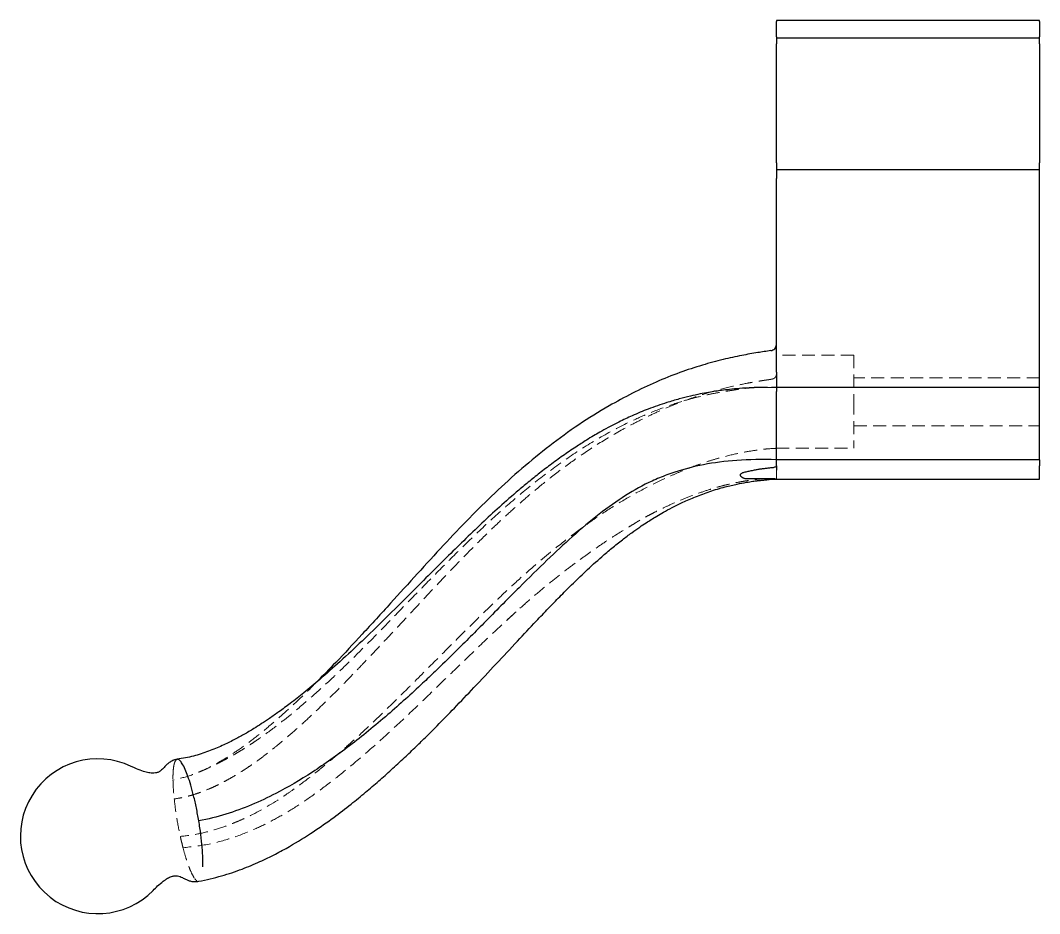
# Model space of a CAD drawing. Header units: millimetres. Extents: x 55 to 273, y 13 to 208.
# Drawn here: x 173 to 273, y 13.2 to 100.8 of the extents above; entities that cross this region are included whole.
import ezdxf

# ---------------------------------------------------------------- set-up
doc = ezdxf.new("R2010")
doc.units = ezdxf.units.MM
doc.linetypes.add('HIDDEN', pattern=[1.905, 1.27, -0.635])

msp = doc.modelspace()

# ---------------------------------------------------------------- linework, layer by layer
at = {"color": 7, "linetype": 'Continuous', "lineweight": 25}
for p, q in [((272.996, 100.829), (247.17, 100.829)), ((247.17, 100.829), (247.17, 100.718)), ((247.17, 99.207), (247.17, 100.718)), ((272.996, 100.718), (272.996, 100.829)), ((272.996, 100.718), (272.996, 99.207)), ((247.17, 99.207), (247.17, 99.096)), ((272.996, 99.096), (247.17, 99.096)), ((247.17, 99.096), (247.17, 98.528)), ((272.996, 99.096), (272.996, 99.207)), ((272.996, 98.528), (272.996, 99.096)), ((247.17, 86.845), (247.17, 98.528)), ((272.996, 98.528), (272.996, 86.845)), ((247.17, 86.845), (247.17, 86.183)), ((247.17, 86.183), (247.17, 85.325)), ((247.17, 86.183), (272.996, 86.183)), ((272.996, 86.183), (272.996, 86.845)), ((272.996, 85.325), (272.996, 86.183)), ((247.17, 68.991), (247.17, 85.325)), ((272.996, 66.306), (272.996, 85.325)), ((272.996, 64.799), (272.996, 66.306)), ((272.996, 64.799), (247.17, 64.799)), ((272.996, 64.419), (272.996, 64.799)), ((272.996, 57.707), (272.996, 64.419)), ((272.996, 57.707), (247.17, 57.707)), ((272.996, 57.707), (272.996, 57.125)), ((272.996, 56.696), (272.996, 57.125)), ((272.996, 56.118), (272.996, 56.696)), ((272.996, 55.814), (272.996, 56.118)), ((247.17, 55.814), (272.996, 55.814))]:
    msp.add_line(p, q, dxfattribs=at)
at = {"color": 7, "linetype": 'HIDDEN', "lineweight": 18}
for p, q in [((247.17, 67.944), (247.17, 67.968)), ((254.766, 67.968), (247.17, 67.968)), ((254.766, 67.968), (254.766, 63.41)), ((272.996, 65.765), (254.766, 65.765)), ((254.766, 63.41), (254.766, 58.853)), ((254.766, 61.056), (272.996, 61.056)), ((247.17, 58.853), (254.766, 58.853)), ((247.17, 55.848), (247.17, 56.657))]:
    msp.add_line(p, q, dxfattribs=at)
at = {"color": 7, "linetype": 'Continuous', "lineweight": 25}
msp.add_arc((180.596, 20.767), 7.596, 64.398, 315.60321, dxfattribs=at)
for points, knots in [([(246.613, 68.417), (246.19, 68.356), (245.252, 68.22), (243.684, 67.943), (241.871, 67.54), (239.841, 66.992), (237.636, 66.266), (235.335, 65.348), (233.016, 64.244), (230.47, 62.867), (227.742, 61.167), (224.893, 59.095), (222.156, 56.839), (219.527, 54.46), (216.984, 51.939), (214.464, 49.284), (211.899, 46.487), (209.257, 43.558), (206.583, 40.637), (204.187, 38.045), (202.679, 36.524), (202.046, 35.886)], [0, 0, 0, 0, 0.022187, 0.049132, 0.080601, 0.11597, 0.15503, 0.197443, 0.240621, 0.284434, 0.343571, 0.403466, 0.464061, 0.526224, 0.588171, 0.653785, 0.722816, 0.795711, 0.873691, 0.947059, 1, 1, 1, 1]), ([(246.613, 68.417), (246.771, 68.44), (246.914, 68.509), (247.114, 68.712), (247.17, 68.848), (247.17, 68.991)], [0, 0, 0, 0, 0.5, 0.5, 1, 1, 1, 1]), ([(247.169, 66.306), (247.17, 66.548), (247.17, 66.922), (247.17, 67.281), (247.17, 67.513), (247.17, 67.625), (247.17, 68.172), (247.17, 68.589), (247.17, 68.991)], [0, 0, 0, 0, 0.25, 0.375, 0.375, 0.5, 0.5, 1, 1, 1, 1]), ([(247.17, 66.306), (247.17, 65.85), (247.17, 65.465), (247.17, 64.939), (247.17, 64.799), (247.17, 64.799)], [0, 0, 0, 0, 0.5, 0.5, 1, 1, 1, 1]), ([(246.311, 64.81), (245.81, 64.805), (244.893, 64.795), (243.639, 64.716), (242.624, 64.621), (241.851, 64.526), (241.175, 64.43), (240.477, 64.316), (239.651, 64.161), (238.689, 63.952), (237.591, 63.673), (236.207, 63.265), (234.663, 62.724), (233.101, 62.076), (231.788, 61.458), (230.729, 60.91), (229.902, 60.451), (229.199, 60.042), (228.413, 59.564), (227.403, 58.917), (226.214, 58.103), (224.984, 57.206), (223.81, 56.301), (222.705, 55.408), (221.351, 54.269), (219.798, 52.895), (218.009, 51.23), (216.293, 49.578), (214.539, 47.85), (212.71, 46.028), (210.737, 44.047), (208.656, 41.977), (206.525, 39.911), (204.435, 37.963), (202.531, 36.28), (200.9, 34.916), (199.563, 33.86), (198.439, 33.022), (197.625, 32.448), (197.043, 32.054), (196.534, 31.719), (195.828, 31.272), (194.941, 30.746), (193.91, 30.188), (192.76, 29.626), (191.441, 29.077), (189.974, 28.591), (188.922, 28.406), (188.385, 28.312)], [0, 0, 0, 0, 0.021296, 0.038954, 0.05258, 0.063723, 0.071569, 0.081097, 0.092438, 0.105691, 0.12098, 0.138464, 0.164413, 0.187664, 0.207354, 0.22354, 0.23627, 0.245943, 0.257232, 0.274298, 0.29524, 0.316194, 0.336231, 0.355422, 0.373789, 0.408012, 0.439804, 0.47447, 0.507427, 0.543971, 0.585266, 0.629231, 0.673819, 0.718417, 0.758861, 0.789659, 0.815328, 0.836406, 0.853441, 0.860596, 0.868396, 0.881171, 0.898372, 0.914789, 0.933554, 0.954895, 0.97699, 1, 1, 1, 1]), ([(247.17, 64.799), (247.069, 64.799), (246.869, 64.8), (246.743, 64.805), (246.681, 64.807)], [0, 0, 0, 0, 0.501329, 1, 1, 1, 1]), ([(247.17, 64.798), (247.17, 64.8), (247.17, 64.799), (247.17, 64.799), (247.17, 64.799), (247.17, 64.799), (247.17, 64.799), (247.17, 64.799), (247.17, 64.799), (247.17, 64.799)], [0, 0, 0, 0, 0.125, 0.125, 0.25, 0.25, 0.5, 0.5, 1, 1, 1, 1]), ([(247.17, 64.799), (247.17, 64.799), (247.17, 64.758), (247.17, 64.617), (247.17, 64.518), (247.17, 64.419)], [0, 0, 0, 0, 0.5, 0.5, 1, 1, 1, 1]), ([(247.17, 57.707), (247.17, 58.826), (247.17, 59.944), (247.17, 62.182), (247.17, 63.301), (247.17, 64.419)], [0, 0, 0, 0, 0.5, 0.5, 1, 1, 1, 1]), ([(247.17, 57.707), (245.771, 57.76), (243.198, 57.697), (241.039, 57.421), (239.022, 57.032), (238.079, 56.78), (236.932, 56.401), (236.684, 56.314), (236.181, 56.128), (235.934, 56.031), (235.449, 55.831), (235.213, 55.729), (234.078, 55.209), (233.22, 54.727), (231.52, 53.649), (230.669, 53.05), (228.917, 51.695), (228.085, 50.995), (226.351, 49.449), (225.508, 48.663), (223.817, 47.038), (222.914, 46.145), (220.936, 44.168), (219.821, 43.041), (217.667, 40.856), (216.675, 39.858), (214.996, 38.203), (214.345, 37.569), (213.684, 36.936)], [0, 0, 0, 0, 0.0596776, 0.1193553, 0.1193553, 0.1790329, 0.1790329, 0.196584, 0.196584, 0.2141351, 0.2141351, 0.2316862, 0.2316862, 0.298961, 0.298961, 0.3662357, 0.3662357, 0.4335105, 0.4335105, 0.4877053, 0.4877053, 0.5419001, 0.5419001, 0.5960949, 0.5960949, 0.643031, 0.643031, 0.6721236, 0.6721236, 0.6721236, 0.6721236]), ([(247.17, 57.097), (247.163, 57.087), (247.135, 57.046), (247.052, 56.992), (246.918, 56.94), (246.817, 56.926), (246.762, 56.918)], [0, 0, 0, 0, 0.089729, 0.378633, 0.661665, 1, 1, 1, 1]), ([(246.762, 56.918), (246.644, 56.908), (246.409, 56.887), (246.056, 56.847), (245.703, 56.799), (245.349, 56.744), (244.969, 56.676), (244.573, 56.596), (244.234, 56.519), (244.001, 56.459), (243.861, 56.416), (243.753, 56.368), (243.67, 56.315), (243.62, 56.263), (243.598, 56.211), (243.611, 56.157), (243.636, 56.132), (243.65, 56.118)], [0, 0, 0, 0, 0.104342, 0.208938, 0.313836, 0.419085, 0.524733, 0.655076, 0.776484, 0.831198, 0.868214, 0.905555, 0.935221, 0.954337, 0.969103, 0.982985, 1, 1, 1, 1]), ([(243.65, 56.118), (243.67, 56.1), (243.711, 56.064), (243.773, 56.017), (243.832, 55.978), (243.89, 55.946), (243.946, 55.921), (244.037, 55.89), (244.182, 55.867), (244.353, 55.859), (244.488, 55.858), (244.578, 55.858), (244.744, 55.86), (244.96, 55.862), (245.228, 55.863), (245.456, 55.863), (245.688, 55.861), (245.904, 55.858), (246.099, 55.854), (246.269, 55.85), (246.424, 55.846), (246.564, 55.842), (246.69, 55.838), (246.8, 55.833), (246.896, 55.829), (246.977, 55.825), (247.044, 55.822), (247.096, 55.819), (247.133, 55.817), (247.159, 55.815), (247.163, 55.814), (247.165, 55.814)], [0, 0, 0, 0, 0.022987, 0.044564, 0.064774, 0.083666, 0.101304, 0.117763, 0.166295, 0.224653, 0.259234, 0.278346, 0.298828, 0.396741, 0.456746, 0.520293, 0.585231, 0.648354, 0.699299, 0.746178, 0.788995, 0.827756, 0.862468, 0.893142, 0.919793, 0.942444, 0.961135, 0.975935, 0.986987, 0.994647, 1, 1, 1, 1]), ([(190.498, 16.343), (191.251, 16.507), (192.699, 16.822), (194.694, 17.501), (196.448, 18.229), (197.995, 18.986), (199.758, 19.951), (201.681, 21.144), (203.677, 22.548), (205.373, 23.849), (206.84, 25.049), (208.151, 26.174), (209.426, 27.312), (210.646, 28.44), (211.791, 29.533), (212.856, 30.575), (214.109, 31.828), (215.665, 33.424), (217.585, 35.441), (219.638, 37.635), (221.671, 39.814), (223.386, 41.641), (224.771, 43.096), (225.93, 44.291), (227.137, 45.503), (228.501, 46.819), (229.822, 48.015), (231.035, 49.046), (232.016, 49.832), (232.928, 50.52), (233.708, 51.072), (234.348, 51.5), (234.898, 51.852), (235.456, 52.193), (236.138, 52.589), (236.987, 53.048), (238.039, 53.569), (239.274, 54.108), (240.665, 54.622), (242.037, 55.029), (243.246, 55.314), (244.154, 55.489), (244.747, 55.582), (245.027, 55.622), (245.169, 55.64), (245.237, 55.649), (245.304, 55.657), (245.385, 55.666), (245.511, 55.68), (245.668, 55.696), (245.824, 55.711), (245.972, 55.725), (246.11, 55.739), (246.247, 55.756), (246.39, 55.774), (246.547, 55.793), (246.726, 55.809), (246.933, 55.819), (247.088, 55.815), (247.17, 55.814)], [0, 0, 0, 0, 0.02563, 0.049318, 0.070698, 0.089922, 0.108053, 0.139733, 0.168305, 0.193386, 0.214996, 0.235265, 0.254657, 0.275762, 0.294454, 0.311011, 0.328749, 0.357599, 0.390474, 0.427621, 0.463318, 0.494405, 0.514424, 0.532597, 0.551643, 0.573483, 0.598229, 0.613159, 0.628316, 0.641479, 0.652378, 0.661169, 0.667952, 0.675213, 0.683667, 0.694447, 0.707499, 0.722683, 0.739097, 0.75648, 0.77021, 0.780791, 0.788749, 0.791816, 0.792986, 0.793526, 0.794067, 0.79525, 0.796703, 0.800738, 0.808867, 0.820362, 0.835329, 0.853824, 0.875876, 0.901501, 0.930713, 0.963533, 1, 1, 1, 1]), ([(247.17, 55.814), (247.17, 55.814), (247.17, 55.813), (247.17, 55.813), (247.17, 55.814), (247.17, 55.812), (247.17, 55.814), (247.17, 55.814)], [0.7413658, 0.7413658, 0.7413658, 0.7413658, 0.7479934, 0.8414925, 0.8882421, 0.9116169, 0.9222791, 0.9222791, 0.9222791, 0.9222791]), ([(213.684, 36.936), (213.279, 36.548), (212.871, 36.161), (211.373, 34.757), (210.212, 33.701), (207.752, 31.574), (206.542, 30.587), (204.068, 28.698), (202.856, 27.841), (200.446, 26.279), (199.245, 25.575), (197.284, 24.566), (196.493, 24.193), (194.864, 23.508), (193.179, 22.885), (191.407, 22.436), (190.505, 22.274)], [0.6721236, 0.6721236, 0.6721236, 0.6721236, 0.6899672, 0.6899672, 0.7369034, 0.7369034, 0.7900429, 0.7900429, 0.8431824, 0.8431824, 0.8963219, 0.8963219, 0.9308813, 0.9308813, 0.9654406, 1, 1, 1, 1]), ([(188.385, 28.311), (188.298, 28.293), (188.078, 28.246), (187.76, 28.107), (187.481, 27.908), (187.261, 27.697), (187.084, 27.505), (186.924, 27.334), (186.755, 27.181), (186.551, 27.052), (186.273, 26.963), (185.909, 26.943), (185.451, 27.011), (184.865, 27.186), (184.33, 27.404), (183.985, 27.567), (183.878, 27.617)], [0, 0, 0, 0, 0.048071, 0.121831, 0.195681, 0.24533, 0.285242, 0.327959, 0.378721, 0.447913, 0.519177, 0.59136, 0.682257, 0.791795, 0.935411, 1, 1, 1, 1]), ([(188.882, 27.885), (188.801, 28), (188.638, 28.232), (188.473, 28.345), (188.401, 28.301), (188.388, 28.293)], [0, 0, 0, 0, 0.447111, 0.903091, 1, 1, 1, 1]), ([(189.44, 26.623), (189.351, 26.877), (189.258, 27.116), (189.07, 27.544), (188.975, 27.732), (188.882, 27.885)], [0, 0, 0, 0, 0.5, 0.5, 1, 1, 1, 1]), ([(190.505, 22.274), (190.432, 22.699), (190.352, 23.125), (190.181, 23.95), (190.09, 24.35), (189.904, 25.099), (189.809, 25.448), (189.622, 26.084), (189.529, 26.37), (189.44, 26.623)], [0, 0, 0, 0, 0.25, 0.25, 0.5, 0.5, 0.75, 0.75, 1, 1, 1, 1]), ([(190.903, 17.752), (190.908, 17.883), (190.911, 18.019), (190.911, 18.3), (190.908, 18.45), (190.893, 18.929), (190.873, 19.285), (190.807, 20.062), (190.763, 20.482), (190.65, 21.358), (190.582, 21.815), (190.505, 22.274)], [0, 0, 0, 0, 0.125, 0.125, 0.25, 0.25, 0.5, 0.5, 0.75, 0.75, 1, 1, 1, 1]), ([(186.023, 15.453), (186.17, 15.598), (186.487, 15.915), (186.959, 16.321), (187.421, 16.638), (187.809, 16.823), (188.142, 16.898), (188.424, 16.887), (188.653, 16.82), (188.873, 16.719), (189.085, 16.609), (189.316, 16.493), (189.591, 16.384), (189.919, 16.309), (190.235, 16.303), (190.432, 16.332), (190.496, 16.342)], [0, 0, 0, 0, 0.112777, 0.244944, 0.344464, 0.431189, 0.50293, 0.572201, 0.644105, 0.690919, 0.729509, 0.771112, 0.823341, 0.892562, 0.965032, 1, 1, 1, 1])]:
    msp.add_open_spline(points, degree=3, knots=knots, dxfattribs=at)
at = {"color": 7, "linetype": 'HIDDEN', "lineweight": 18}
for points in [[(247.17, 68.991), (247.17, 68.034), (247.17, 67.07), (247.17, 66.09)], [(247.17, 55.814), (247.17, 55.814), (247.17, 55.814), (247.17, 55.814)], [(188.108, 27.923), (188.096, 27.882), (188.074, 27.794), (188.055, 27.695), (188.046, 27.643)]]:
    msp.add_open_spline(points, degree=3, dxfattribs=at)
for points, knots in [([(247.17, 66.09), (247.169, 66.067), (247.167, 66.021), (247.151, 65.954), (247.126, 65.889), (247.089, 65.828), (247.04, 65.769), (246.967, 65.71), (246.86, 65.651), (246.763, 65.628), (246.71, 65.616)], [0, 0, 0, 0, 0.094004, 0.190687, 0.290258, 0.392874, 0.498701, 0.625518, 0.792545, 1, 1, 1, 1]), ([(246.71, 65.616), (246.665, 65.609), (246.557, 65.591), (246.355, 65.561), (246.073, 65.519), (245.66, 65.457), (245.091, 65.365), (244.144, 65.192), (242.711, 64.889), (241.133, 64.483), (239.648, 64.031), (238.401, 63.604), (237.117, 63.11), (235.817, 62.557), (234.52, 61.949), (233.222, 61.297), (231.501, 60.371), (229.451, 59.148), (227.185, 57.607), (225.155, 56.08), (223.423, 54.67), (221.911, 53.37), (220.57, 52.166), (219.052, 50.739), (217.331, 49.037), (215.72, 47.381), (213.724, 45.289), (212.057, 43.499), (210.373, 41.689), (209.306, 40.548), (208.237, 39.408), (207.236, 38.347), (206.279, 37.341), (205.334, 36.359), (204.322, 35.324), (203.249, 34.252), (202.121, 33.157), (200.925, 32.036), (199.813, 31.04), (198.831, 30.197), (198.03, 29.534), (197.265, 28.927), (196.531, 28.371), (195.824, 27.861), (195.144, 27.398), (194.488, 26.977), (193.853, 26.594), (193.232, 26.244), (192.615, 25.918), (191.989, 25.615), (191.352, 25.335), (190.711, 25.085), (190.068, 24.868), (189.421, 24.685), (188.766, 24.533), (188.317, 24.459), (188.093, 24.422)], [0, 0, 0, 0, 0.001887, 0.004638, 0.008408, 0.0134, 0.021128, 0.030772, 0.050246, 0.076476, 0.091932, 0.108456, 0.125876, 0.14344, 0.161427, 0.179634, 0.198033, 0.235014, 0.269833, 0.302194, 0.33235, 0.356073, 0.379726, 0.402979, 0.438601, 0.476572, 0.4963, 0.556727, 0.577985, 0.60029, 0.622645, 0.644548, 0.662961, 0.682825, 0.704105, 0.726669, 0.749963, 0.774354, 0.80024, 0.816711, 0.832332, 0.846943, 0.8608, 0.873953, 0.886411, 0.898196, 0.909405, 0.920159, 0.930587, 0.940962, 0.951267, 0.961355, 0.971199, 0.980871, 0.990445, 1, 1, 1, 1]), ([(190.488, 27.047), (190.661, 27.118), (191.085, 27.291), (191.699, 27.579), (192.374, 27.911), (192.98, 28.225), (193.577, 28.55), (194.142, 28.874), (194.705, 29.213), (195.241, 29.55), (195.715, 29.861), (196.127, 30.139), (196.654, 30.504), (197.356, 31.009), (198.287, 31.713), (199.651, 32.794), (201.356, 34.235), (203.336, 36.021), (205.279, 37.875), (207.241, 39.849), (209.329, 41.992), (211.536, 44.266), (213.881, 46.665), (216.302, 49.087), (218.819, 51.506), (221.441, 53.848), (224.178, 56.079), (227.018, 58.146), (229.954, 59.989), (232.598, 61.364), (234.876, 62.372), (236.73, 63.072), (238.457, 63.613), (239.947, 63.994), (241.187, 64.256), (242.01, 64.399), (242.494, 64.474), (242.67, 64.5), (242.819, 64.523), (242.962, 64.547), (243.193, 64.585), (243.486, 64.632), (243.852, 64.686), (244.269, 64.735), (244.753, 64.774), (245.322, 64.801), (245.761, 64.806), (245.997, 64.808)], [0, 0, 0, 0, 0.007843, 0.019143, 0.028029, 0.03883, 0.047414, 0.056648, 0.066431, 0.075556, 0.083683, 0.090643, 0.096812, 0.111115, 0.127684, 0.146913, 0.185756, 0.223564, 0.260625, 0.298866, 0.338781, 0.383102, 0.427929, 0.474049, 0.519797, 0.565672, 0.611474, 0.655951, 0.699807, 0.742998, 0.76868, 0.79409, 0.818011, 0.837273, 0.852384, 0.866156, 0.868786, 0.871176, 0.872638, 0.875574, 0.87956, 0.889475, 0.903218, 0.920967, 0.942889, 0.969165, 1, 1, 1, 1]), ([(246.126, 64.797), (246.305, 64.8), (246.662, 64.805), (247, 64.801), (247.17, 64.799)], [0, 0, 0, 0, 0.499929, 1, 1, 1, 1]), ([(247.17, 58.847), (247.154, 58.815), (246.824, 58.827), (245.94, 58.747), (245.581, 58.706), (244.748, 58.585), (244.273, 58.507), (243.229, 58.302), (242.376, 58.112), (241.429, 57.849), (240.779, 57.654), (240.442, 57.547), (239.764, 57.317), (239.428, 57.198), (238.746, 56.943), (238.403, 56.808), (237.706, 56.522), (237.355, 56.372), (236.653, 56.063), (235.597, 55.583), (234.534, 55.051), (233.116, 54.291), (232.405, 53.884), (230.992, 53.021), (229.937, 52.336), (228.888, 51.601), (228.19, 51.101), (227.841, 50.845), (226.776, 50.046), (225.691, 49.197), (224.641, 48.331), (223.956, 47.757), (223.623, 47.473), (222.64, 46.621), (221.684, 45.765), (220.687, 44.837), (220.005, 44.194), (219.66, 43.865), (218.622, 42.868), (217.922, 42.186), (216.858, 41.135), (216.5, 40.778), (215.788, 40.067), (214.722, 39), (213.626, 37.898), (212.656, 36.924), (212.461, 36.728), (212.075, 36.341), (211.498, 35.764), (210.554, 34.824), (209.823, 34.103), (209.106, 33.4), (208.753, 33.056), (207.698, 32.04), (207.006, 31.385), (205.979, 30.439), (205.644, 30.134), (204.986, 29.546), (204.338, 28.974), (203.689, 28.42), (203.028, 27.865), (202.695, 27.589), (201.704, 26.788), (201.053, 26.282), (200.13, 25.6), (199.833, 25.387), (199.246, 24.977), (198.956, 24.78), (197.527, 23.839), (196.441, 23.223), (195.133, 22.587), (194.874, 22.467), (194.36, 22.239), (194.106, 22.13), (193.325, 21.816), (192.787, 21.622), (191.672, 21.278), (191.097, 21.128), (189.917, 20.89), (189.312, 20.802), (188.693, 20.746)], [0, 0, 0, 0, 0.0625, 0.0625, 0.09375, 0.09375, 0.125, 0.125, 0.15625, 0.171875, 0.171875, 0.1875, 0.1875, 0.203125, 0.203125, 0.21875, 0.21875, 0.234375, 0.234375, 0.25, 0.28125, 0.28125, 0.3125, 0.3125, 0.34375, 0.359375, 0.359375, 0.375, 0.375, 0.40625, 0.421875, 0.421875, 0.4375, 0.4375, 0.46875, 0.484375, 0.484375, 0.5, 0.5, 0.53125, 0.53125, 0.546875, 0.546875, 0.5625, 0.59375, 0.59375, 0.601563, 0.601563, 0.609375, 0.625, 0.640625, 0.640625, 0.65625, 0.65625, 0.6875, 0.6875, 0.703125, 0.703125, 0.71875, 0.734375, 0.734375, 0.75, 0.75, 0.78125, 0.78125, 0.796875, 0.796875, 0.8125, 0.8125, 0.875, 0.875, 0.890625, 0.890625, 0.90625, 0.90625, 0.9375, 0.9375, 0.96875, 0.96875, 1, 1, 1, 1]), ([(246.335, 55.869), (246.257, 55.866), (246.101, 55.86), (245.688, 55.831), (245.138, 55.776), (244.477, 55.688), (243.794, 55.578), (243.054, 55.435), (242.273, 55.259), (241.453, 55.045), (240.461, 54.749), (239.297, 54.352), (238.051, 53.862), (236.904, 53.367), (235.976, 52.933), (235.251, 52.572), (234.702, 52.287), (234.235, 52.035), (233.85, 51.817), (233.525, 51.627), (233.269, 51.463), (232.82, 51.193), (232.2, 50.818), (231.349, 50.287), (230.245, 49.569), (229.06, 48.755), (227.837, 47.872), (226.631, 46.966), (225.326, 45.947), (223.923, 44.801), (222.384, 43.48), (221.335, 42.524), (220.771, 42.009)], [0, 0, 0, 0, 0.041018, 0.081942, 0.123219, 0.155072, 0.185853, 0.214515, 0.241753, 0.268317, 0.294959, 0.33541, 0.376291, 0.413184, 0.445415, 0.466587, 0.484654, 0.50011, 0.513553, 0.525138, 0.53529, 0.549763, 0.570468, 0.599637, 0.638026, 0.68694, 0.726416, 0.771066, 0.81986, 0.872408, 0.931343, 1, 1, 1, 1]), ([(247.169, 55.833), (247.129, 55.84), (247.042, 55.856), (246.681, 55.881), (246.316, 55.866), (246.058, 55.855)], [0, 0, 0, 0, 0.20144, 0.43282, 1, 1, 1, 1]), ([(247.17, 55.819), (247.17, 55.82), (247.17, 55.823), (247.17, 55.828), (247.17, 55.832)], [0, 0, 0, 0, 0.301217, 1, 1, 1, 1]), ([(221.648, 42.8), (221.148, 42.348), (219.816, 41.14), (217.7, 39.117), (215.215, 36.716), (212.687, 34.26), (210.198, 31.889), (207.808, 29.698), (205.491, 27.704), (203.315, 25.963), (201.3, 24.484), (199.486, 23.297), (197.756, 22.305), (195.911, 21.403), (193.88, 20.608), (191.525, 19.922), (189.818, 19.733), (188.957, 19.638)], [0, 0, 0, 0, 0.0463085, 0.1234676, 0.2046507, 0.291994, 0.3766803, 0.4579168, 0.5347651, 0.6092051, 0.6702041, 0.7249737, 0.7756284, 0.8226634, 0.880984, 0.9399491, 1, 1, 1, 1]), ([(202.046, 35.886), (201.863, 35.698), (200.908, 34.719), (199.367, 33.277), (197.468, 31.602), (195.902, 30.332), (194.47, 29.28), (193.012, 28.323), (191.453, 27.45), (189.745, 26.696), (188.548, 26.411), (187.972, 26.274)], [0, 0, 0, 0, 0.045571, 0.236993, 0.369951, 0.487168, 0.59082, 0.682354, 0.79541, 0.901555, 1, 1, 1, 1]), ([(188.388, 28.293), (188.338, 28.281), (188.226, 28.252), (188.15, 28.04), (188.108, 27.923)], [0, 0, 0, 0, 0.44444, 1, 1, 1, 1]), ([(188.046, 27.643), (188.015, 27.462), (187.994, 27.252), (187.977, 26.905), (187.973, 26.785), (187.969, 26.537), (187.97, 26.41), (187.972, 26.274)], [0, 0, 0, 0, 0.5, 0.5, 0.75, 0.75, 1, 1, 1, 1]), ([(187.972, 26.274), (187.976, 26.017), (187.988, 25.733), (188.028, 25.112), (188.056, 24.777), (188.093, 24.422)], [0, 0, 0, 0, 0.5, 0.5, 1, 1, 1, 1]), ([(188.093, 24.422), (188.153, 23.853), (188.236, 23.234), (188.441, 21.978), (188.562, 21.343), (188.693, 20.746)], [0, 0, 0, 0, 0.5, 0.5, 1, 1, 1, 1]), ([(188.693, 20.746), (188.735, 20.552), (188.779, 20.362), (188.867, 19.992), (188.912, 19.812), (188.957, 19.638)], [0, 0, 0, 0, 0.5, 0.5, 1, 1, 1, 1]), ([(188.957, 19.638), (189.054, 19.266), (189.151, 18.923), (189.295, 18.461), (189.342, 18.315), (189.435, 18.042), (189.481, 17.914), (189.622, 17.54), (189.718, 17.308), (189.912, 16.908), (190.009, 16.739), (190.103, 16.612)], [0, 0, 0, 0, 0.25, 0.25, 0.375, 0.375, 0.5, 0.5, 0.75, 0.75, 1, 1, 1, 1]), ([(190.103, 16.612), (190.14, 16.561), (190.177, 16.517), (190.248, 16.443), (190.283, 16.413), (190.317, 16.391)], [0, 0, 0, 0, 0.5, 0.5, 1, 1, 1, 1])]:
    msp.add_open_spline(points, degree=3, knots=knots, dxfattribs=at)
at = {"color": 7, "linetype": 'Continuous', "lineweight": 25}
for points in [[(247.17, 57.125), (247.17, 57.319), (247.17, 57.513), (247.17, 57.707)], [(247.17, 57.125), (247.17, 57.013), (247.17, 56.855), (247.17, 56.696)]]:
    msp.add_open_spline(points, degree=3, dxfattribs=at)

doc.saveas('drawing.dxf')
